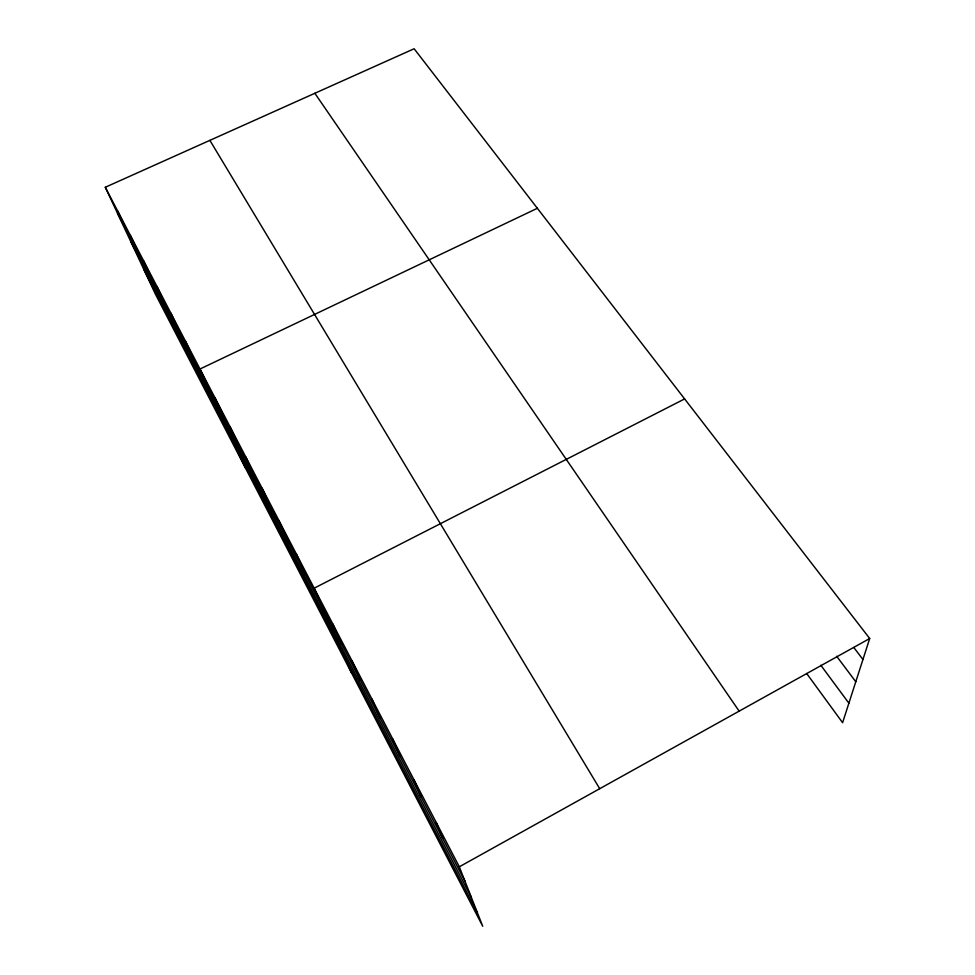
<?xml version="1.0" encoding="UTF-8"?>
<svg xmlns="http://www.w3.org/2000/svg" width="975" height="975" viewBox="0 0 975 975"><rect width="100%" height="100%" fill="white"/><g stroke="black" fill="none" stroke-linecap="round" stroke-linejoin="round"><path stroke-width="1.46" d="M105.3 187.261L459.322 866.799L482.722 926.25L155.403 294.133L105.3 187.261L414.131 48.75L869.7 638.515L842.607 722.694L806.666 673.481M459.322 866.799L869.7 638.515M684.621 398.921L314.169 588.181L351.475 672.787M537.371 208.284L199.997 369.013L245.371 467.878M853.807 647.497L862.948 659.49M836.684 656.285L855.782 681.744M820.84 665.267L848.884 703.182M314.852 93.283L739.148 711.141M209.881 140.363L599.71 788.702M117.5 213.281L465.185 881.68M130.65 241.312L471.376 897.427M143.52 268.759L477.323 912.539M117.67 210.99L129.748 236.827M143.483 260.557L155.317 285.967M130.394 235.414L142.35 261.044M156.975 286.443L168.651 311.61M170.881 313.133L182.386 338.02M185.213 340.641L196.548 365.223M214.793 397.41L225.712 421.31M230.051 426.709L240.752 450.218M245.798 456.946L256.254 480.029M262.068 488.158L272.244 510.766M278.862 520.394L288.758 542.502M296.217 553.715L305.797 575.274M332.755 623.842L341.616 644.122M351.987 660.757L360.445 680.318M371.914 699.002L379.933 717.783M392.559 738.648L400.103 756.576M413.985 779.768L421.017 796.77M436.227 822.461L442.699 838.451"/></g></svg>
